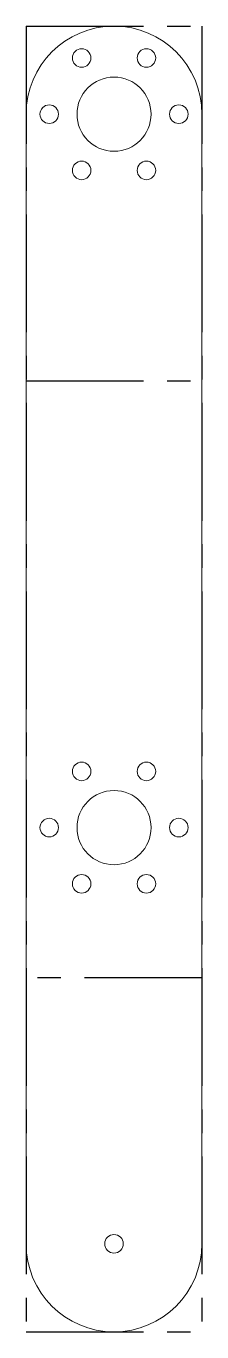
# Model space of a CAD drawing. Header units: inches. Extents: x -0.37 to 0.37, y -2.77 to 2.77.
import ezdxf

# ---------------------------------------------------------------- set-up
doc = ezdxf.new("R2010")
doc.units = ezdxf.units.IN
doc.header["$MEASUREMENT"] = 0
doc.linetypes.add('CENTERX2', pattern=[0.8, 0.5, -0.1, 0.1, -0.1])

msp = doc.modelspace()

# ---------------------------------------------------------------- linework, layer by layer
at = {"color": 7, "linetype": 'CENTERX2'}
for p, q in [((-0.3742, 2.773), (-0.3742, -2.7714)), ((-0.3742, 2.773), (0.374, 2.773)), ((0.374, 2.773), (0.374, -2.7714)), ((-0.374, 1.2675), (0.374, 1.2675)), ((0.374, -1.2675), (-0.3741, -1.2675)), ((-0.3742, -2.7714), (0.374, -2.7714))]:
    msp.add_line(p, q, dxfattribs=at)
at = {"color": 7, "linetype": 'Continuous', "lineweight": 15}
for p, q in [((-0.374, -1.1939), (-0.374, 2.399)), ((0.374, 2.399), (0.374, -2.3973)), ((-0.374, -1.1939), (-0.3742, -1.3412)), ((-0.3742, -1.3412), (-0.3742, -2.3973))]:
    msp.add_line(p, q, dxfattribs=at)
for centre, radius in [((-0.1378, 2.6376), 0.0394), ((0.1378, 2.6376), 0.0394), ((0, 2.399), 0.1575), ((-0.2756, 2.399), 0.0394), ((0.2756, 2.399), 0.0394), ((-0.1378, 2.1603), 0.0394), ((0.1378, 2.1603), 0.0394), ((-0.1378, -0.3915), 0.0394), ((0.1378, -0.3915), 0.0394), ((0, -0.6302), 0.1575), ((-0.2756, -0.6302), 0.0394), ((0.2756, -0.6302), 0.0394), ((-0.1378, -0.8688), 0.0394), ((0.1378, -0.8688), 0.0394), ((-0.0001, -2.3973), 0.0394)]:
    msp.add_circle(centre, radius, dxfattribs=at)
for centre, radius, start, end in [((0, 2.399), 0.374, 0, 180), ((-0.0001, -2.3973), 0.3741, 180, 0)]:
    msp.add_arc(centre, radius, start, end, dxfattribs=at)

doc.saveas('drawing.dxf')
